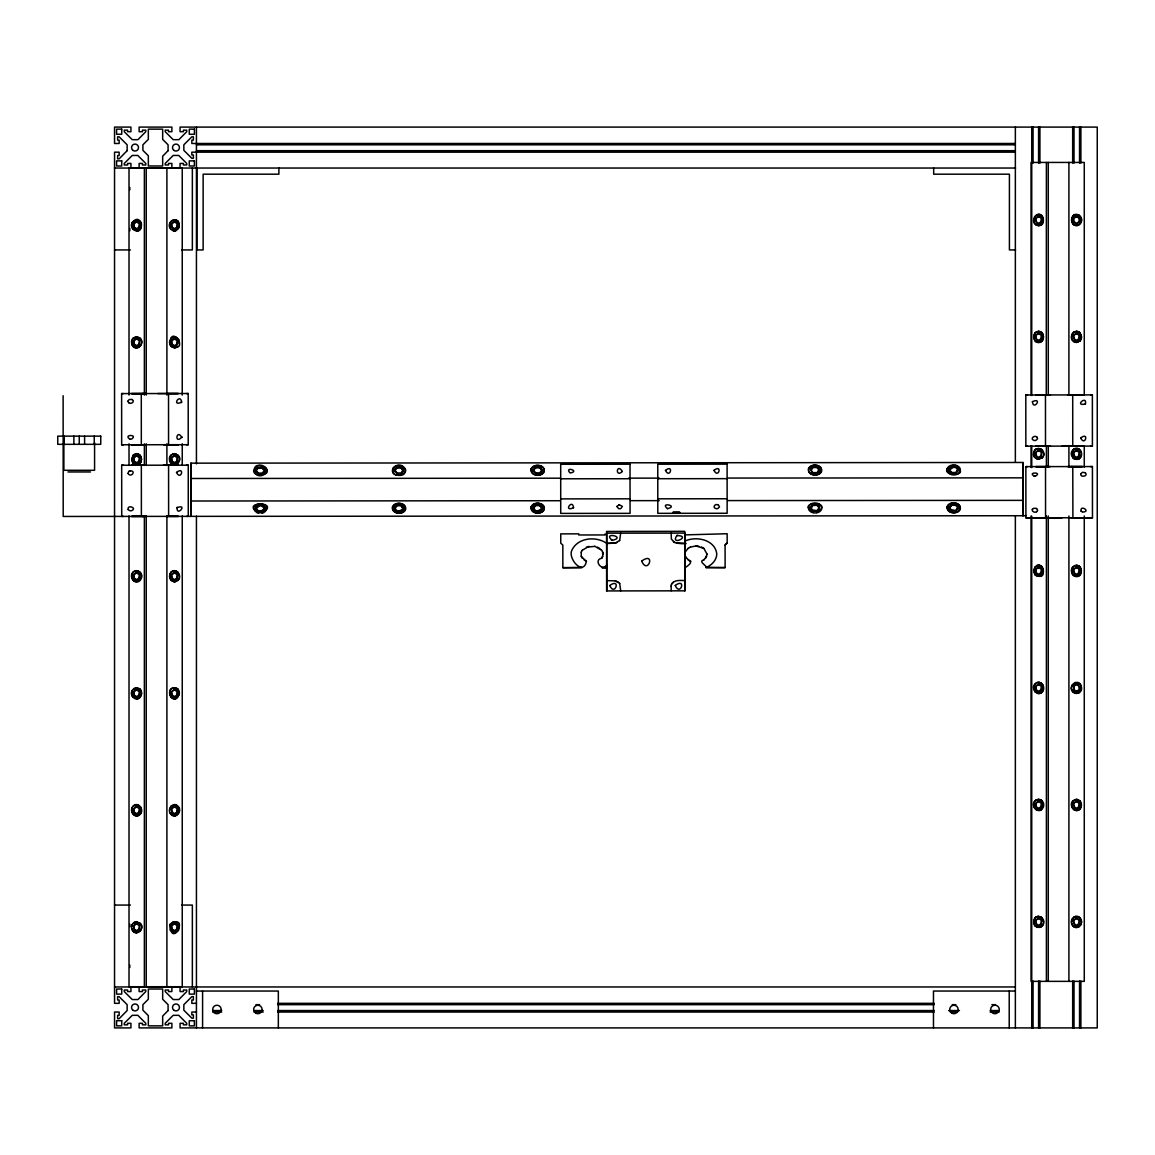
<?xml version="1.0" encoding="UTF-8"?>
<svg xmlns="http://www.w3.org/2000/svg" width="1155" height="1155" viewBox="0 0 1155 1155"><rect width="100%" height="100%" fill="white"/><g stroke="black" fill="none" stroke-linecap="round" stroke-linejoin="round"><path stroke-width="1.5" d="M1080.705 473.81C1080.142 478.127 1088.876 476.004 1085.281 472.742M141.257 226.741C143.538 215.379 125.953 220.908 133.056 229.383M141.358 343.771C143.581 334.806 129.461 334.878 131.757 343.8C133.994 353.04 146.252 344.479 140.159 338.256M179.126 343.742L179.285 342.313M141.358 694.733C143.364 683.154 125.982 688.625 133.056 697.331M179.126 694.704L179.285 693.274M169.568 810.261L170.94 806.219M179.4 810.261L178.65 813.019M1033.711 219.97L1033.884 218.512M1043.543 219.97L1042.099 223.94M1033.826 336.957C1033.119 331.73 1040.785 328.886 1042.878 334.142M1033.711 453.944C1033.942 443.26 1048.827 450.638 1042.171 458.001M1033.711 570.931C1039.731 552.104 1051.194 583.52 1035.226 574.815M1043.543 570.931L1042.099 574.901M1033.826 687.918C1033.379 684.222 1037.84 680.728 1041.03 683.154M1033.711 804.905C1033.624 795.434 1047.195 799.939 1042.878 807.72C1039.269 815.286 1029.625 806.06 1035.082 800.848M1081.311 453.944C1081.398 464.714 1066.282 457.163 1072.952 449.887M1033.826 921.892C1033.826 911.165 1048.884 918.629 1042.171 925.949M1071.595 921.892L1072.244 919.091M181.913 437.485C176.311 428.086 174.347 445.455 181.985 436.965M622.343 471.327C616.655 462.635 614.936 477.708 622.097 471.818M127.873 401.276L129.23 399.486L132.002 399.471M667.518 508.662C659.072 501.674 679.256 505.861 667.518 508.648M264.697 471.63L264.697 469.883M394.534 469.782L394.534 471.529M394.418 508.532L395.746 506.135L397.796 505.255M403.384 471.514L403.384 469.767M403.413 509.398L403.413 507.637M533.061 470.547L533.22 469.666M581.239 552.076L581.254 556.421L586.422 561.388L584.127 559.987M602.679 556.306L601.582 558.313L602.679 556.364L602.679 552.061L603.054 554.285M671.171 586.134L671.416 584.618M684.872 554.212L685.262 552.003L688.12 548.322M707.062 554.097L705.59 558.298M616.9 506.482L619.239 504.677M1032.325 509.369L1032.368 510.943L1033.898 512.026A3.682 3.682 0 0 0 1036.021 511.997L1036.641 511.708M1036.641 511.723L1037.666 510.337L1036.555 508.46M132.435 222.583L131.858 226.784M141.358 226.784L140.159 229.383M179.285 225.326C179.213 214.599 164.255 222.063 170.94 229.383M170.319 222.583L170.319 228.069M178.736 228.127L179.227 226.784M140.766 462.043L141.257 460.73M140.159 463.357L141.617 459.3L140.159 455.243M131.959 574.872L132.435 573.544M178.65 462.043C183.501 452.962 167.143 450.565 169.641 460.787C171.864 470.027 184.121 461.466 178.029 455.243M170.319 573.544L170.319 579.045M132.349 690.473L131.959 694.704M178.736 579.103L179.227 577.745M140.159 697.331L141.617 693.274L140.159 689.217M169.742 691.831C170.305 686.344 178.65 686.344 179.126 691.859M133.056 806.219C128.378 810.695 135.279 819.732 140.159 814.318C144.88 809.886 137.835 800.689 133.128 806.291L134.197 805.511M132.349 807.461L131.858 811.72M140.766 813.019L140.867 807.461M131.959 925.834L132.435 924.505M177.495 813.163L177.827 812.239M170.132 924.39C171.157 950.219 190.575 912.537 170.132 924.39L173.207 921.834M170.319 924.505L170.319 930.006M178.736 930.064L178.65 924.505M1072.952 215.913L1071.494 219.97L1072.952 224.027M1071.753 218.512L1072.244 217.154M1079.521 222.872C1083.809 214.253 1069.039 214.426 1073.674 222.872M1080.762 222.771C1084.328 217.212 1075.276 210.282 1072.345 217.212M1042.792 339.7L1042.792 334.214M1042.171 341.014L1043.644 336.957L1042.171 332.9M1072.244 334.142C1067.465 344.594 1085.469 344.609 1080.676 334.214M1080.849 456.803C1084.011 452.024 1077.081 444.892 1073.024 449.974M1072.952 566.874C1068.216 571.306 1075.276 580.503 1079.983 574.901M1072.244 568.13L1071.753 572.389M1080.055 574.988L1081.412 570.931L1080.055 566.874M1080.849 573.804L1080.849 568.058M1042.792 690.661L1042.792 685.175M1072.244 685.117C1067.61 694.227 1083.765 696.682 1081.354 686.431C1079.117 677.191 1066.859 685.752 1072.952 691.975M1080.055 808.962L1081.253 806.363L1080.762 802.104M1080.849 807.778L1081.513 804.905L1080.055 800.848M1043.369 923.35C1042.402 929.746 1033.162 928.071 1033.711 921.892M1080.676 919.149C1077.702 912.205 1068.476 919.207 1072.158 924.765C1075.478 931.392 1084.3 924.765 1080.762 919.091M1080.849 924.765L1081.513 921.892L1080.055 917.835M181.638 402.157C180.223 392.57 171.113 407.065 181.638 402.157L181.234 402.59M1080.705 473.824L1082.567 472.294L1085.281 472.742M573.544 507.752C572.562 498.123 562.817 512.401 573.544 507.752M1032.411 401.622C1033.379 411.267 1043.138 397.002 1032.411 401.637M255.89 507.752L259.124 505.37M264.278 510.322L264.726 507.752M402.951 510.207L403.701 509.196C404.799 503.739 394.649 503.06 394.158 508.272L395.024 510.207M541.608 472.222L542.056 469.666M533.697 506.727L533.249 509.297M541.637 510.106L541.623 506.727M581.239 552.177L582.351 550.112M619.643 540.627L620.639 533.148M671.416 584.704C673.61 579.464 680.656 580.46 685.031 580.59M706.687 556.219L703.828 559.987M818.953 472.005L819.415 471.197M818.982 509.875L819.444 509.066M957.639 471.904L958.087 471.081M957.668 509.774L958.13 508.965M132.262 222.453C142.426 210.499 145.501 237.988 133.128 229.296M139.625 228.228L138.383 229.643M170.233 222.525C171.532 219.609 175.878 218.728 177.884 221.442M133.056 338.256L131.699 342.313L132.349 345.114M140.087 346.283L140.867 345.114M170.94 338.256L169.467 342.313L170.94 346.37M171.012 346.283C191.153 353.199 169.525 321.465 170.233 345.114M133.128 455.33L131.583 459.3L133.056 463.357M139.091 462.996L139.625 462.202M132.435 462.043C133.778 465.913 139.423 465.869 140.867 462.115M171.012 455.33L169.742 460.758M133.056 572.23C127.656 577.471 137.127 586.596 140.953 579.16C144.606 573.559 135.453 566.657 132.349 573.486M139.091 579.983L139.625 579.189M170.94 572.23L169.467 576.287L170.94 580.344M170.233 573.486C173.929 565.921 183.443 575.147 178.029 580.344M140.867 696.09C139.654 699.179 135.106 700.089 133.128 697.245M140.087 814.232L140.867 813.077M170.233 813.077C173.929 820.642 183.443 811.402 178.029 806.219C173.207 800.79 166.291 809.9 170.94 814.318M139.091 930.959L139.625 930.15M131.959 928.678C134.023 938.048 146.165 929.284 140.159 923.206M140.159 931.305C147.436 919.496 125.447 919.597 133.056 931.305M1034.375 217.154C1041.319 207.077 1048.884 227.246 1037.334 225.499C1027.243 221.76 1040.135 207.308 1043.369 218.512M1079.607 222.02L1076.503 224.056L1073.399 222.02M1080.676 222.713C1079.232 226.496 1073.702 226.582 1072.244 222.771M1035.082 332.9L1033.61 336.957L1035.082 341.014M1041.103 340.653L1041.651 339.859M1042.878 339.758C1041.68 342.847 1037.118 343.771 1035.154 340.927L1036.223 341.721M1072.345 334.214C1073.544 331.139 1077.99 330.099 1079.983 332.986M1080.055 341.014L1081.513 336.957L1080.055 332.9M1035.082 449.887C1027.373 461.567 1049.664 461.769 1042.099 449.974M1041.103 457.64L1041.651 456.846M1080.676 456.687L1078.958 458.809M1035.082 566.874L1033.61 570.931L1035.082 574.988L1033.826 570.931M1072.345 568.188C1073.457 565.012 1078.005 564.116 1079.983 566.961L1078.914 566.167M1080.676 573.674L1078.914 575.695M1042.878 690.733C1039.211 698.284 1029.683 689.03 1035.082 683.861C1039.962 678.447 1046.863 687.485 1042.171 691.975M1072.345 685.175L1075.233 682.49L1079.911 684.034M1041.103 808.601L1041.651 807.807M1072.952 800.848C1067.48 806.017 1077.182 815.343 1080.676 807.663M1035.082 917.835L1033.61 921.892L1035.082 925.949M1041.651 924.794L1040.41 926.209M1072.345 919.149L1074.049 917.027M1080.676 924.65L1078.958 926.758M1032.325 509.384L1033.797 508.243L1036.555 508.474M262.315 467.948L264.307 470.504L262.315 473.074L258.316 473.074L256.309 470.518L258.301 467.948L262.315 467.948L263.311 469.219M258.33 505.832L262.344 505.818L264.336 508.388L262.344 510.943L258.345 510.943L256.338 508.388L259.413 505.818M394.981 470.403L396.988 467.847L400.987 467.847L402.994 470.403L400.987 472.958L396.988 472.958L394.981 470.403L395.515 469.71M395.01 508.272L397.017 505.717L401.016 505.717L403.023 508.272L401.016 510.828L397.017 510.842L395.01 508.272L395.544 507.594M533.668 470.302L535.66 467.732L539.659 467.732L541.666 470.287L539.674 472.857L535.66 472.857L533.668 470.287L534.202 469.609M533.697 508.171L535.689 505.616L539.688 505.601L541.695 508.171L539.703 510.727L535.689 510.727L533.697 508.171L534.231 507.478M686.373 558.313L685.262 556.277C689.015 562.153 694.805 560.897 685.579 567.408M811.012 470.085L813.019 467.515L817.018 467.515L819.025 470.071L817.033 472.626L813.019 472.64L811.012 470.071L811.561 469.392M818.029 471.356L819.025 470.071M811.055 507.955L813.048 505.399L817.047 505.385L819.054 507.94L817.061 510.51L813.048 510.51L811.055 507.955L811.59 507.262M951.691 467.414L955.705 467.4L957.697 469.955L955.705 472.525L951.706 472.525L949.699 469.969L952.774 467.4M949.728 507.839L951.72 505.284L955.734 505.284L957.74 507.839L955.734 510.394L951.734 510.409L949.728 507.839L950.262 507.161M262.878 510.25L260.337 510.943M401.55 510.149L399.024 510.828M540.237 510.034L537.696 510.727M1085.411 403.976C1087.259 394.433 1073.645 406.69 1085.411 403.976M177.22 507.305C176.036 517.685 188.77 503.219 176.802 507.752M128.71 471.471L128.032 473.463M263.513 473.146L264.25 472.438M263.557 511.015C270.617 504.287 251.732 502.281 256.352 510.322M264.943 511.781C273.793 501.472 246.867 501.487 255.731 511.781M403.225 510.062C400.973 512.676 395.876 512.459 394.331 509.211M582.351 550.199L589.093 546.286M619.643 540.54L615.11 543.197L606.779 543.399C596.124 535.848 577.774 537.523 571.869 550.228C567.567 558.486 583.362 576.576 586.422 561.287M601.582 558.284C593.064 559.886 602.13 572.187 606.678 565.04M672.167 583.376L673.351 582.221M811.027 468.641L813.813 467.053M949.713 468.526L951.388 467.284M725.109 567.61L705.95 567.538L725.109 567.61L725.095 544.943L727.174 542.951L727.159 533.74L684.54 534.895M725.095 545.03L727.174 543.052M140 229.21L137.849 230.639M177.884 229.21L174.477 231.058L171.084 229.21M133.2 338.429L136.608 336.697L140 338.429M140 346.197C138.08 348.983 133.619 348.088 132.435 345.056M171.084 338.429L175.748 336.885L178.736 339.512M177.884 346.197L175.719 347.626M133.2 455.417C135.121 452.471 139.639 453.395 140.766 456.557M140 463.184L136.608 464.801L133.2 463.184M171.084 455.417L173.207 453.872M177.884 463.184L175.748 464.729L173.236 464.613M133.2 572.404L134.197 571.523M171.084 572.404L173.236 570.974M177.884 580.171L174.477 582.019L171.012 580.258L174.477 581.903L176.888 581.052M133.2 689.391L134.153 688.409M140 697.158L137.849 698.587M177.884 697.158C170.954 704.348 165.179 688.034 174.477 687.658M140 814.145C138.08 816.946 133.619 816.036 132.435 813.019M171.084 806.378L175.748 804.847L178.736 807.461L179.285 810.261M177.884 814.145L175.748 815.69M133.2 923.365L134.153 922.397M140 931.147L136.608 932.749M177.884 931.147L175.719 932.561M1041.088 224.835L1042.027 223.853M1073.096 216.086L1074.092 215.205M1035.226 333.073L1036.223 332.192M1073.991 331.99C1070.728 334.199 1070.656 339.671 1074.049 341.822M1079.911 340.841L1076.503 342.573L1074.092 341.721M1035.226 450.06L1036.179 449.078M1042.027 457.828L1037.363 459.372L1034.375 456.745L1033.826 453.944M1074.092 449.18L1071.854 452.515L1072.952 458.001M1035.226 567.047L1038.634 565.43M1042.027 574.815L1039.904 576.359L1036.179 575.796M1041.03 692.682L1042.027 691.802M1078.958 692.783L1081.152 689.347L1080.676 685.175M1035.226 801.021L1036.223 800.141M1041.088 809.771L1043.47 806.392L1042.171 800.848M1073.024 800.935L1076.503 799.173L1079.983 800.935M1074.092 800.141C1070.974 802.306 1070.815 807.619 1074.049 809.771M1078.914 809.669L1079.911 808.789M1035.226 918.008L1036.179 917.027M1041.03 926.657L1042.027 925.776M1082.841 512.069C1091.504 511.607 1079.68 504.143 1081.109 511.189M128.71 471.485L129.952 470.937M257.045 468.367L262.575 467.833M263.773 510.914L260.337 511.968L256.136 510.178M395.717 468.266L398.951 467.27L402.2 468.251M534.404 468.15L537.638 467.154L540.872 468.15M534.433 506.02L536.483 505.154M539.962 511.333C549.491 505.442 529.207 501.025 533.711 510.106M676.844 535.559C669.712 546.445 692.495 535.819 676.844 535.559L677.696 535.299M688.12 548.423L690.416 547.022M703.828 559.901C697.793 561.157 706.21 565.271 706.384 567.394C711.769 565.04 716.576 560.276 716.779 554.097C715.32 539.934 696.855 535.848 685.565 540.829M812.73 505.269L810.608 507.319L810.608 509.081M817.321 511.116C827.803 496.231 795.752 510.452 817.48 511.044M955.965 473.131C966.446 458.246 934.395 472.467 956.123 473.059M955.994 511.015C966.475 496.116 934.424 510.351 956.152 510.943M175.777 230.856L179.328 226.813L178.029 221.269M138.383 463.617L136.694 464.137M176.253 463.617L174.564 464.137M1039.875 225.283L1041.03 224.734M1074.049 215.104L1078.914 215.205M134.197 688.524L136.608 687.788L140 689.391M175.777 698.818L179.328 694.761L178.029 689.217M1036.179 332.091L1038.634 331.341M1040.41 341.274L1038.72 341.779M1041.088 341.822L1036.179 341.822M1074.092 332.192L1076.503 331.456M1077.471 341.649L1078.279 341.274M134.153 805.41L137.849 804.963L140.766 807.518M1036.223 449.18L1038.634 448.443L1041.03 449.18M1074.049 449.078L1077.774 448.515M1077.745 459.257L1078.914 458.708M134.197 922.499L135.366 921.95M176.253 931.565L174.564 932.085M1074.092 566.167L1076.503 565.315L1078.958 566.066M1077.774 576.359L1078.958 575.796M1040.41 692.235L1037.031 692.235M1041.088 692.783L1038.634 693.534M1078.279 692.235L1074.901 692.235M1078.914 692.682L1076.503 693.419M1036.179 800.04L1038.634 799.289M1041.03 809.669L1037.378 810.218M1078.958 809.771L1076.503 810.521L1074.092 809.669M1036.223 917.142L1037.378 916.579M1041.088 926.758L1037.363 927.321L1035.226 925.776M1074.092 917.142L1075.262 916.579M1078.914 926.657L1076.503 927.508L1074.049 926.758M261.463 474.012C275.901 465.22 244.788 465.075 259.095 474.012M262.026 513.022C282.195 500.981 238.464 501.01 258.662 513.022M263.744 512.719L256.944 512.733M540.121 511.261L535.27 511.275M679.631 512.214L673.12 512.228M679.775 512.401L672.975 512.401M586.408 547.196L594.825 546.373M615.11 543.124L616.914 542.561M690.416 547.124L695.96 545.925L703.814 548.408L701.518 547.008M816.744 512.589C835.744 500.75 794.351 500.794 813.365 512.589M136.608 230.942L137.878 230.755M174.477 230.827L175.719 230.639M137.575 347.005L135.828 347.005M175.445 347.005L173.698 347.005M174.477 347.929L175.748 347.742M1039.587 224.662L1037.84 224.662M1038.634 225.586L1039.904 225.384M1077.471 224.662L1075.724 224.662M173.236 453.987L174.477 453.8M135.366 570.974L136.608 570.787M173.207 570.873L174.477 570.671M136.608 698.89L137.878 698.703M174.477 698.775L175.719 698.587M1077.745 576.244L1074.092 575.695M137.575 814.968L135.828 814.968M175.445 814.968L173.698 814.968M175.719 815.574L173.236 815.574L171.084 814.145M135.337 921.834L136.608 921.632M173.236 921.95L174.477 921.762M174.477 932.865L175.748 932.677M1075.262 799.592L1077.745 799.592L1079.911 801.021M1037.363 916.478L1038.634 916.276M1075.233 916.478L1078.958 917.027M129.952 470.937C136.723 470.143 131.136 478.473 128.032 473.449M1034.909 476.351C1043.889 471.818 1025.799 472.034 1034.909 476.351L1034.187 476.279M261.564 473.969L259.052 473.969M398.98 465.595C394.562 464.873 389.856 470.691 394.389 473.795M953.698 465.147C930.122 474.633 974.849 479.397 955.387 465.321M615.11 543.11L606.779 543.399M619.239 504.692L622.401 506.41L620.769 508.59A3.682 3.682 0 0 1 618.647 508.619L616.9 506.482M142.094 393.595L143.206 393.595L131.468 393.595L146.324 393.566M186.46 393.537L188.193 393.537L188.222 444.718L186.489 444.718M1050.501 394.952L1035.645 394.981L1047.397 394.981L1046.271 394.981L1046.401 162.436M1090.638 394.923L1092.37 394.923L1092.413 446.104L1090.681 446.104M142.137 444.776L143.22 444.776L131.468 444.776L146.353 444.747M1046.315 446.162L1047.397 446.162L1035.645 446.162L1050.53 446.133M142.152 465.248L143.263 465.248L131.511 465.248L146.382 465.22M186.504 465.191L188.251 465.191L188.279 516.372L186.547 516.372M1046.329 466.634L1047.455 466.634L1035.703 466.634L1050.559 466.606M1090.695 466.577L1092.428 466.577L1092.471 517.758L1070.902 517.801L1082.654 517.772L1072.908 517.772L1072.764 466.577M142.195 516.429L143.278 516.429L131.526 516.429L146.411 516.401M1047.455 517.815L1025.9 517.815L1025.857 466.62L1092.428 466.562M1015.361 143.48L191.831 143.48L191.831 140.145L193.376 140.145L193.376 136.824L191.831 136.824L183.847 144.808L183.847 150.338L191.831 158.322L193.376 158.322L193.376 154.987L191.831 154.987L191.831 152.171L1015.361 152.171M196.437 144.808L1015.361 144.808M196.437 150.684L1015.361 150.684M114.547 168.038L1015.563 168.038M114.547 249.928L130.457 249.928M181.739 249.928L192.351 249.928L192.351 168.038M1015.563 249.928L1009.412 249.928L1009.412 174.188L933.673 174.188L933.673 168.038M123.397 444.776L121.665 444.776L121.621 393.581L188.193 393.523M121.621 393.595L123.354 393.595M157.831 393.552L178.346 393.552L166.594 393.566L167.72 393.566M1071.898 394.952L1070.786 394.952L1082.524 394.938L1067.668 394.938M1027.575 446.162L1025.842 446.162L1025.799 394.967L1027.531 394.967M1025.799 394.967L1092.37 394.909M121.665 444.762L188.222 444.704M163.534 444.733L178.419 444.733L166.667 444.762L167.749 444.762M1071.941 446.133L1070.844 446.133L1082.596 446.119L1062.051 446.119M1025.842 446.148L1092.413 446.09M190.936 463.126L190.979 516.372L190.849 463.155L1023.012 462.476L1023.041 515.722M123.455 516.429L121.723 516.429L121.679 465.234L188.251 465.176M121.679 465.248L123.412 465.248M163.548 465.205L178.404 465.205L166.652 465.234L167.778 465.234M1071.956 466.62L1070.829 466.606L1082.582 466.591L1067.725 466.591M1025.857 466.634L1027.589 466.634M67.986 471.962L90.509 471.962M190.95 478.488L560.161 478.199M628.594 478.141L659.216 478.127M727.65 478.069L1023.012 477.838M560.709 478.791L630.038 478.733M657.773 478.704L727.116 478.661M560.724 498.888L630.053 498.83M657.787 498.816L727.13 498.758M190.965 501.01L560.175 500.721M630.413 500.664L659.231 500.635M727.664 500.591L1023.041 500.36M954.651 505.284L955.734 505.284M813.048 510.51L815.055 510.51M951.734 510.394L953.727 510.394M1025.857 515.722L63.207 516.458L63.121 395.703M168.731 516.386L178.476 516.386L166.724 516.415L167.807 516.415M1042.792 517.815L1035.703 517.815L1062.109 517.772M1025.9 517.801L1092.471 517.743M605.119 533.928L605.119 534.953L578.771 534.967L578.771 533.855L560.753 533.87L560.753 543.182L562.832 545.059L562.846 567.74L581.571 567.495M582.005 567.625L562.846 567.639M607.169 567.61L601.943 567.683L607.169 567.711M606.808 580.647L615.139 580.835M114.547 905.072L130.457 905.072M181.739 905.072L192.351 905.072L192.351 986.962M114.547 986.962L1015.361 986.962M196.437 991.048L278.341 991.048L278.341 1027.907M1015.361 991.048L933.471 991.048L933.471 1027.907M196.437 1003.334L191.831 1003.334L191.831 1000.013L193.376 1000.013L193.376 996.678L191.831 996.678L183.847 1004.662L183.847 1010.192L191.831 1018.176L193.376 1018.176L193.376 1014.855L191.831 1014.855L191.831 1012.04L196.437 1012.04M277.619 1003.334L934.193 1003.334M255.962 1004.662L259.572 1004.662M277.619 1004.662L934.193 1004.662M952.225 1004.662L955.835 1004.662M991.914 1004.662L995.523 1004.662M212.679 1010.553L221.702 1010.553M254.158 1010.553L263.181 1010.553M277.619 1010.553L934.193 1010.553M948.616 1010.553L959.444 1010.553M990.109 1010.553L999.118 1010.553A4.245 4.245 0 0 0 993.791 1005.37A4.245 4.245 0 0 0 991.885 1012.487A4.245 4.245 0 0 0 998.988 1010.582M212.679 1012.04L221.702 1012.04M254.158 1012.04L263.181 1012.04M277.619 1012.04L934.193 1012.04M950.421 1012.04L957.639 1012.04M990.109 1012.04L999.118 1012.04M570.512 472.915C580.286 471.067 564.304 466.071 569.819 472.742M676.686 543.067C697.88 543.168 677.35 545.117 673.322 541.637M695.96 545.983L698.833 546.301M612.251 540.381C627.266 536.902 601.611 531.444 612.251 540.396L611.399 540.121M1038.634 225.47L1036.223 224.734M1076.503 331.341L1078.958 332.091M1038.634 331.456L1039.875 331.644M173.207 230.755L174.477 230.942M136.608 230.827L133.2 229.21L131.959 226.741M1076.503 459.445L1074.049 458.809M173.236 347.626L174.477 347.814M1038.634 565.315L1041.088 566.066M174.477 453.684L175.748 453.872M137.878 453.872L133.056 455.243L131.858 460.758M1076.503 693.534L1074.049 692.783M1038.634 693.419L1035.226 691.802M174.477 570.787L175.719 570.974M136.608 570.671C149.024 573.342 133.821 589.988 131.699 576.287M1038.634 799.404L1039.875 799.592M174.477 687.788L175.719 687.961M174.477 698.89L171.084 697.158M136.608 698.775L132.435 696.032M1038.634 916.406L1041.03 917.142M174.477 921.632L176.932 922.397M136.608 921.762L140 923.365M173.236 932.561L174.477 932.749M136.608 932.865L134.153 932.114M717.746 504.735C715.032 503.378 712.173 507.666 715.725 508.547A3.682 3.682 0 0 0 717.847 508.518L719.493 506.857L718.381 504.995M128.191 509.557L129.721 510.654A3.682 3.682 0 0 0 131.843 510.611C137.431 507.781 126.79 504.244 128.191 509.557M816.181 467.053L818.231 467.934M538.851 505.154L540.901 506.02M400.669 465.754C416.969 472.453 388.008 481.823 393.104 467.891C404.553 457.51 412.234 479.383 395.588 474.748M594.825 546.286L601.567 550.184M400.179 505.255L402.229 506.135M256.915 474.849C262.777 478.719 271.858 469.681 263.701 466.158C257.883 462.144 248.628 471.63 257.06 474.676C283.769 475.369 248.484 454.117 255.703 473.911M261.492 505.37L264.278 506.944M129.663 438.987C123.065 434.453 138.124 434.208 131.786 438.958A3.682 3.682 0 0 1 129.663 438.987M1074.049 224.835C1078.669 227.795 1083.477 221.312 1080.849 217.097M1074.901 341.274L1075.724 341.649M1037.031 341.274L1037.84 341.649M1077.745 448.631L1078.914 449.18M172.081 230.09L173.236 230.639M1074.901 809.222L1075.724 809.612M1039.904 799.491L1041.088 800.04M1037.031 809.222L1037.84 809.612M175.719 453.987L177.884 455.417M172.875 463.617L173.698 464.007M173.207 464.729L171.084 463.184M137.849 453.987L139.004 454.536M135.005 463.617L135.828 464.007M175.748 570.873L177.884 572.404M135.005 580.604L135.828 580.994M172.875 931.565L173.698 931.955M173.207 932.677L170.233 930.064M135.005 931.565L135.828 931.955M1082.163 511.896L1081.109 511.174M132.002 399.457C135.669 401.175 130.963 404.943 128.696 402.705M955.965 467.284L956.903 467.818M956.932 505.702C954.348 503.58 948.399 504.966 949.28 508.965M811.59 472.612C832.827 476.351 806.652 456.124 811.763 472.713M817.307 505.269L818.26 505.803M674.881 542.605L671.387 539.168L671.127 533.105M688.135 559.915L690.863 561.344M535.386 511.347L533.495 509.961M597.51 547.196L599.806 548.495M618.488 582.192L615.139 580.748L619.686 583.405M1037.017 437.196C1034.649 434.424 1029.524 438.958 1033.841 440.373A3.682 3.682 0 0 0 1035.963 440.329L1037.609 438.683L1037.017 437.182M1078.958 215.104L1079.911 216.086M1073.096 223.853L1074.092 224.734M1035.226 223.853L1036.179 224.835M1078.914 332.192L1079.911 333.073M1041.03 332.192L1042.027 333.073M1078.958 449.078L1079.911 450.06M1073.096 457.828L1074.092 458.708M1041.088 449.078L1042.027 450.06M1073.096 574.815L1074.049 575.796M1041.03 566.167L1042.027 567.047M1073.096 691.802L1074.092 692.682M1041.088 683.053L1042.878 685.117M1041.03 800.141L1042.027 801.021M1036.179 809.771L1034.375 807.72L1033.826 804.905M1073.096 925.776L1074.092 926.657M1041.088 917.027L1042.027 918.008M171.084 346.197L172.081 347.078M176.888 688.524L177.884 689.391M176.888 922.499L178.736 924.448M128.696 402.72L127.873 401.276M703.814 548.322L707.062 554.198M263.513 468.367L264.25 469.06M401.983 469.118L402.994 470.388M402.012 506.987L403.023 508.272M262.344 505.818L263.34 507.103M1072.244 573.732L1073.024 574.901M1042.171 566.874L1043.369 569.473M1073.399 689.968C1089.295 697.952 1072.129 671.069 1073.674 690.82M1035.154 691.888L1033.711 687.918M1072.158 924.765L1072.952 925.949M1042.099 917.922L1043.441 921.892M133.763 462.202L134.312 462.996M177.957 572.317L179.285 576.287M171.012 697.245L169.568 693.274M957.639 468.526L958.087 469.334M957.668 506.395L958.116 507.204M818.953 468.627L819.415 469.45M818.982 506.511L819.444 507.319M601.567 550.098L602.679 552.162M619.686 583.318L620.697 590.884M581.254 556.32L582.365 558.327M532.975 471.226C546.618 482.429 542.633 456.759 532.816 470.287L533.22 471.413M1072.345 222.713L1071.595 219.97M1034.461 222.713L1033.826 219.97M1080.762 451.143L1081.253 452.486M1034.375 339.758L1033.711 336.957M1071.854 572.36L1072.345 573.674M1071.854 923.321L1072.345 924.65M178.65 339.57L179.4 342.313M171.301 461.264L171.647 462.202M140.867 456.499L141.516 459.3M131.858 694.733L132.349 696.09M171.301 812.239L171.647 813.163M684.872 554.126L685.262 556.335M179.227 691.831L179.4 693.274M1072.706 394.923L1072.75 446.104M1045.463 394.952L1045.506 446.133M1045.52 466.606L1045.564 517.787M1022.911 462.505L1022.955 515.736M684.828 590.855L684.785 531.329L606.577 531.444L606.62 590.927L685.031 590.826L684.987 533.105L606.779 533.162L606.823 590.898M671.171 586.047L671.171 590.768M168.529 393.537L168.558 444.718M168.572 465.191L168.616 516.386M141.285 393.566L141.329 444.747M141.343 465.22L141.386 516.401M1084.271 395.126L1084.271 162.436L1031.04 162.436L1031.04 395.126M1084.271 445.642L1084.271 467.284M1084.271 515.982L1084.271 981.36L1031.04 981.36L1031.04 515.982M1080.878 127.093L1080.878 163.129M1080.878 981.057L1080.878 1027.907M1079.535 127.093L1079.535 163.129M1079.535 981.057L1079.535 1027.907M1074.02 127.093L1074.02 163.129M1074.02 981.057L1074.02 1027.907M1072.677 127.093L1072.677 163.129M1072.677 981.057L1072.677 1027.907M1068.909 162.436L1068.909 395.126M1068.909 445.642L1068.909 467.284M1068.909 515.982L1068.909 981.36M1048.278 162.436L1048.278 395.126M1048.278 445.642L1048.278 467.284M1048.278 515.982L1048.278 981.36M1046.401 445.642L1046.401 467.284M1046.401 515.982L1046.401 981.36M1039.919 127.093L1039.919 163.129M1039.919 981.057L1039.919 1027.907M1038.59 127.093L1038.59 163.129M1038.59 981.057L1038.59 1027.907M1033.061 127.093L1033.061 163.129M1033.061 981.057L1033.061 1027.907M1031.733 127.093L1031.733 395.53M1031.733 445.989L1031.733 467.602M1031.733 516.242L1031.733 1027.907M1031.04 445.642L1031.04 467.284M1015.361 127.093L1015.361 462.202M1015.361 516.169L1015.361 1027.907M1009.21 991.048L1009.21 1027.907M278.889 168.038L278.889 174.188L203.136 174.188L203.136 249.928L196.985 249.928L196.985 168.038M202.587 991.048L202.587 1027.907M196.437 127.093L196.437 463.862M196.437 516.169L196.437 1027.907M182.245 395.082L182.245 167.807L129.013 167.807L129.013 395.082M182.245 443.78L182.245 465.422M182.245 515.924L182.245 986.717L129.013 986.717L129.013 515.924M180.065 168.038L180.065 163.433L183.385 163.433L183.385 164.977L186.72 164.977L186.72 163.433L178.736 155.449L173.207 155.449L165.223 163.433L165.223 164.977L168.543 164.977L168.543 163.433L171.878 163.433L171.878 168.038M180.065 986.962L180.065 991.567L183.385 991.567L183.385 990.023L186.72 990.023L186.72 991.567L178.881 999.551L173.207 999.551L165.223 991.567L165.223 990.023L168.543 990.023L168.543 991.567L171.878 991.567L171.878 986.962M166.898 167.807L166.898 395.082M166.898 443.78L166.898 465.422M166.898 515.924L166.898 986.717M146.252 167.807L146.252 395.082M146.252 443.78L146.252 465.422M146.252 515.924L146.252 986.717M144.375 167.807L144.375 395.082M144.375 443.78L144.375 465.422M144.375 515.924L144.375 986.717M139.12 168.038L139.12 163.433L142.44 163.433L142.44 164.977L145.775 164.977L145.775 163.433L137.792 155.449L132.262 155.449L124.278 163.433L124.278 164.977L127.599 164.977L127.599 163.433L130.934 163.433L130.934 168.038M139.12 986.962L139.12 991.567L142.44 991.567L142.44 990.023L145.775 990.023L145.775 991.567L137.936 999.551L132.262 999.551L124.278 991.567L124.278 990.023L127.599 990.023L127.599 991.567L130.934 991.567L130.934 986.962M129.013 443.78L129.013 465.422M94.58 442.639L94.58 470.287L63.872 470.287L63.872 442.639M94.248 436.142L94.248 444.329M84.604 436.142L84.604 444.329M79.247 436.142L79.247 444.329M73.877 436.142L73.877 444.329M64.247 436.142L64.247 444.329M129.865 967.486A4.245 4.245 0 0 1 129.923 965.277M129.865 926.527A4.245 4.245 0 0 1 129.923 924.332M129.923 189.723A4.245 4.245 0 0 1 129.865 187.514M129.923 230.668A4.245 4.245 0 0 1 129.865 228.473M176.527 472.424C181.017 481.418 185.19 465.624 176.527 472.438M665.468 470.403C669.958 479.383 674.116 463.588 665.468 470.417M133.143 224.272C137.95 241.871 145.285 211.798 133.143 224.272M133.143 341.259C137.95 358.859 145.285 328.785 133.143 341.259M133.143 458.246C137.95 475.846 145.285 445.772 133.143 458.246M171.027 224.272C175.82 241.871 183.169 211.798 171.027 224.272M133.143 575.233C137.95 592.833 145.285 562.759 133.143 575.233M171.027 341.259C175.82 358.859 183.169 328.785 171.027 341.259M133.143 692.22C137.95 709.82 145.285 679.746 133.143 692.22M171.027 458.246C175.82 475.846 183.169 445.772 171.027 458.246M133.143 809.207C137.95 826.807 145.285 796.733 133.143 809.207M171.027 575.233C175.82 592.833 183.169 562.759 171.027 575.233M133.143 926.195C137.95 943.794 145.285 913.721 133.143 926.195M171.027 692.22C175.82 709.82 183.169 679.746 171.027 692.22M171.027 809.207C175.82 826.807 183.169 796.733 171.027 809.207M171.027 926.195C175.82 943.794 183.169 913.721 171.027 926.195M1035.169 218.901C1039.976 236.515 1047.311 206.427 1035.169 218.901M1035.169 335.888C1039.976 353.502 1047.311 323.429 1035.169 335.888M1035.169 452.89C1039.976 470.489 1047.311 440.416 1035.169 452.89M1035.169 569.877C1039.976 587.476 1047.311 557.403 1035.169 569.877M1073.038 335.888C1077.846 353.502 1085.18 323.429 1073.038 335.888M1035.169 686.864C1039.976 704.463 1047.311 674.39 1035.169 686.864M1073.038 452.89C1077.846 470.489 1085.18 440.416 1073.038 452.89M1035.169 803.851C1039.976 821.45 1047.311 791.377 1035.169 803.851M1073.038 569.877C1077.846 587.476 1085.18 557.403 1073.038 569.877M1035.169 920.838C1039.976 938.438 1047.311 908.364 1035.169 920.838M1073.038 803.851C1077.846 821.45 1085.18 791.377 1073.038 803.851M1073.038 920.838C1077.846 938.438 1085.18 908.364 1073.038 920.838M714.007 470.359C718.439 479.354 722.698 463.574 714.007 470.359M1080.676 437.976C1085.123 446.985 1089.382 431.205 1080.676 437.99M394.303 469.479C401.29 485.432 410.068 458.116 394.303 469.479M392.455 506.973C391.083 514.062 403.225 515.52 405.578 509.572C406.95 502.497 394.808 501.025 392.455 506.973M392.729 507.031C391.415 513.816 403.052 515.217 405.318 509.514C406.632 502.728 394.981 501.328 392.729 507.031M531.098 469.002C529.726 476.077 541.883 477.535 544.236 471.587C545.608 464.512 533.451 463.04 531.098 469.002M531.372 469.046C530.058 475.831 541.709 477.232 543.962 471.529C545.276 464.743 533.624 463.343 531.372 469.046M531.127 506.872C529.755 513.946 541.912 515.404 544.265 509.456C545.636 502.382 533.48 500.923 531.127 506.872M531.401 506.93C530.087 513.715 541.738 515.116 543.991 509.398C545.304 502.613 533.653 501.212 531.401 506.93M609.782 585.513C614.864 597.135 621.274 577.226 609.782 585.513M641.66 561.07C647.984 575.565 655.968 550.762 641.66 561.085M675.242 585.455C680.324 597.092 686.734 577.182 675.242 585.455M808.457 468.786C807.085 475.86 819.227 477.318 821.58 471.37C822.952 464.296 810.81 462.823 808.457 468.786M808.731 468.829C807.417 475.615 819.054 477.015 821.321 471.312C822.634 464.527 810.983 463.126 808.731 468.829M808.486 506.655C807.114 513.73 819.256 515.188 821.624 509.24C822.981 502.165 810.839 500.707 808.486 506.655M947.129 468.67C945.772 475.745 957.914 477.217 960.267 471.254C961.639 464.18 949.497 462.722 947.129 468.67M947.172 506.54C945.801 513.629 957.943 515.087 960.296 509.138C961.667 502.05 949.525 500.591 947.172 506.54M947.432 506.597C946.118 513.383 957.769 514.784 960.022 509.081C961.335 502.295 949.699 500.895 947.432 506.597M127.137 150.684L119.153 158.827L117.622 158.827L117.622 155.506L119.153 155.506L119.153 152.171L114.547 152.171L114.547 1003.334L119.153 1003.334L119.153 1000.013L117.622 1000.013L117.622 996.678L119.153 996.678L127.137 1004.662L127.137 1010.553L119.153 1018.696L117.622 1018.696L117.622 1015.361L119.153 1015.361L119.153 1012.04L114.547 1012.04L114.547 1027.907L130.934 1027.907L130.934 1023.301L127.599 1023.301L127.599 1024.832L124.278 1024.832L124.278 1023.301L132.262 1015.317L137.792 1015.317L145.775 1023.301L145.775 1024.832L142.44 1024.832L142.44 1023.301L139.12 1023.301L139.12 1027.907L171.878 1027.907L171.878 1023.301L168.543 1023.301L168.543 1024.832L165.223 1024.832L165.223 1023.301L173.207 1015.317L178.736 1015.317L186.72 1023.301L186.72 1024.832L183.385 1024.832L183.385 1023.301L180.065 1023.301L180.065 1027.907L1097.25 1027.907L1097.25 127.093L180.065 127.093L180.065 131.699L183.385 131.699L183.385 130.168L186.72 130.168L186.72 131.699L178.881 139.683L173.207 139.683L165.223 131.699L165.223 130.168L168.543 130.168L168.543 131.699L171.878 131.699L171.878 127.093L139.12 127.093L139.12 131.699L142.44 131.699L142.44 130.168L145.775 130.168L145.775 131.699L137.936 139.683L132.262 139.683L124.278 131.699L124.278 130.168L127.599 130.168L127.599 131.699L130.934 131.699L130.934 127.093L114.547 127.093L114.547 143.48L119.153 143.48L119.153 140.145L117.622 140.145L117.622 136.824L119.153 136.824L127.137 144.808L127.137 150.684M168.081 150.684L162.667 156.214L162.667 165.988L148.331 165.988L148.331 155.752L142.902 150.338L142.902 144.808L148.331 139.38L148.331 129.143L162.667 129.143L162.667 139.38L168.081 144.808L168.081 150.684M168.081 1010.553L162.667 1016.082L162.667 1025.857L148.331 1025.857L148.331 1015.62L142.902 1010.192L142.902 1004.662L148.331 999.248L148.331 989.012L162.667 989.012L162.667 999.248L168.081 1004.662L168.081 1010.553M136.608 221.948L134.052 223.637L134.052 227.015L136.608 228.704L139.163 227.015L139.163 223.637L136.608 221.948M174.477 221.948L171.922 223.637L171.922 227.015L174.477 228.704L177.047 227.015L177.047 223.637L174.477 221.948M136.608 338.935L134.052 340.624L134.052 344.002L136.608 345.692L139.163 344.002L139.163 340.624L136.608 338.935M174.477 338.935L171.922 340.624L171.922 344.002L174.477 345.692L177.047 344.002L177.047 340.624L174.477 338.935M136.608 455.922L134.052 457.611L134.052 460.989L136.608 462.679L139.163 460.989L139.163 457.611L136.608 455.922M174.477 455.922L171.922 457.611L171.922 460.989L174.477 462.679L177.047 460.989L177.047 457.611L174.477 455.922M136.608 572.909L134.052 574.598L134.052 577.976L136.608 579.666L139.163 577.976L139.163 574.598L136.608 572.909M174.477 572.909L171.922 574.598L171.922 577.976L174.477 579.666L177.047 577.976L177.047 574.598L174.477 572.909M136.608 689.896L134.052 691.585L134.052 694.964L136.608 696.653L139.163 694.964L139.163 691.585L136.608 689.896M174.477 689.896L171.922 691.585L171.922 694.964L174.477 696.653L177.047 694.964L177.047 691.585L174.477 689.896M136.608 806.883L134.052 808.572L134.052 811.951L136.608 813.64L139.163 811.951L139.163 808.572L136.608 806.883M1038.634 216.591L1036.064 218.281L1036.064 221.659L1038.634 223.348L1041.189 221.659L1041.189 218.281L1038.634 216.591M174.477 806.883L171.922 808.572L171.922 811.951L174.477 813.64L177.047 811.951L177.047 808.572L174.477 806.883M1076.503 216.591L1073.948 218.281L1073.948 221.659L1076.503 223.348L1079.059 221.659L1079.059 218.281L1076.503 216.591M136.608 923.87L134.052 925.559L134.052 928.938L136.608 930.627L139.163 928.938L139.163 925.559L136.608 923.87M1038.634 333.578L1036.064 335.268L1036.064 338.646L1038.634 340.335L1041.189 338.646L1041.189 335.268L1038.634 333.578M174.477 923.87L171.922 925.559L171.922 928.938L174.477 930.627L177.047 928.938L177.047 925.559L174.477 923.87M1076.503 333.578L1073.948 335.268L1073.948 338.646L1076.503 340.335L1079.059 338.646L1079.059 335.268L1076.503 333.578M1038.634 450.565L1036.064 452.255L1036.064 455.633L1038.634 457.322L1041.189 455.633L1041.189 452.255L1038.634 450.565M1076.503 450.565L1073.948 452.255L1073.948 455.633L1076.503 457.322L1079.059 455.633L1079.059 452.255L1076.503 450.565M1038.634 567.553L1036.064 569.242L1036.064 572.62L1038.634 574.309L1041.189 572.62L1041.189 569.242L1038.634 567.553M1076.503 567.553L1073.948 569.242L1073.948 572.62L1076.503 574.309L1079.059 572.62L1079.059 569.242L1076.503 567.553M1038.634 684.54L1036.064 686.229L1036.064 689.607L1038.634 691.296L1041.189 689.607L1041.189 686.229L1038.634 684.54M1076.503 684.54L1073.948 686.229L1073.948 689.607L1076.503 691.296L1079.059 689.607L1079.059 686.229L1076.503 684.54M1038.634 801.527L1036.064 803.216L1036.064 806.594L1038.634 808.283L1041.189 806.594L1041.189 803.216L1038.634 801.527M1076.503 801.527L1073.948 803.216L1073.948 806.594L1076.503 808.283L1079.059 806.594L1079.059 803.216L1076.503 801.527M1038.634 918.514L1036.064 920.203L1036.064 923.581L1038.634 925.271L1041.189 923.581L1041.189 920.203L1038.634 918.514M1076.503 918.514L1073.948 920.203L1073.948 923.581L1076.503 925.271L1079.059 923.581L1079.059 920.203L1076.503 918.514M121.723 129.143L116.597 129.143L116.597 134.269L121.723 134.269L121.723 129.143M194.401 129.143L189.276 129.143L189.276 134.269L194.401 134.269L194.401 129.143M121.723 160.877L116.597 160.877L116.597 165.988L121.723 165.988L121.723 160.877M194.401 160.877L189.276 160.877L189.276 165.988L194.401 165.988L194.401 160.877M100.745 436.142L57.75 436.142L57.75 444.329L100.745 444.329L100.745 436.142M630.024 464.209L560.695 464.281L560.724 513.412L630.067 513.354L630.024 464.209M727.101 464.137L657.773 464.209L657.801 513.34L727.145 513.268L727.101 464.137M121.723 989.012L116.597 989.012L116.597 994.123L121.723 994.123L121.723 989.012M194.401 989.012L189.276 989.012L189.276 994.123L194.401 994.123L194.401 989.012M121.723 1020.731L116.597 1020.731L116.597 1025.857L121.723 1025.857L121.723 1020.731M194.401 1020.731L189.276 1020.731L189.276 1025.857L194.401 1025.857L194.401 1020.731M951.821 1013.152A4.245 4.245 0 0 0 958.188 1009.484A4.245 4.245 0 0 0 951.821 1005.803A4.245 4.245 0 0 0 951.821 1013.152M213.906 1012.487A4.245 4.245 0 0 0 221.024 1010.582A4.245 4.245 0 0 0 215.812 1005.37A4.245 4.245 0 0 0 213.906 1012.487M255.731 1013.152A4.245 4.245 0 0 0 262.113 1009.484A4.245 4.245 0 0 0 255.731 1005.803A4.245 4.245 0 0 0 255.731 1013.152M174.015 150.439A3.479 3.479 0 0 0 179.444 147.826A3.479 3.479 0 0 0 174.463 144.433A3.479 3.479 0 0 0 174.015 150.439M133.07 150.439A3.479 3.479 0 0 0 138.499 147.826A3.479 3.479 0 0 0 133.518 144.433A3.479 3.479 0 0 0 133.07 150.439M174.015 1010.307A3.479 3.479 0 0 0 179.444 1007.694A3.479 3.479 0 0 0 174.463 1004.301A3.479 3.479 0 0 0 174.015 1010.307M133.07 1010.307A3.479 3.479 0 0 0 138.499 1007.694A3.479 3.479 0 0 0 133.518 1004.301A3.479 3.479 0 0 0 133.07 1010.307"/></g></svg>
